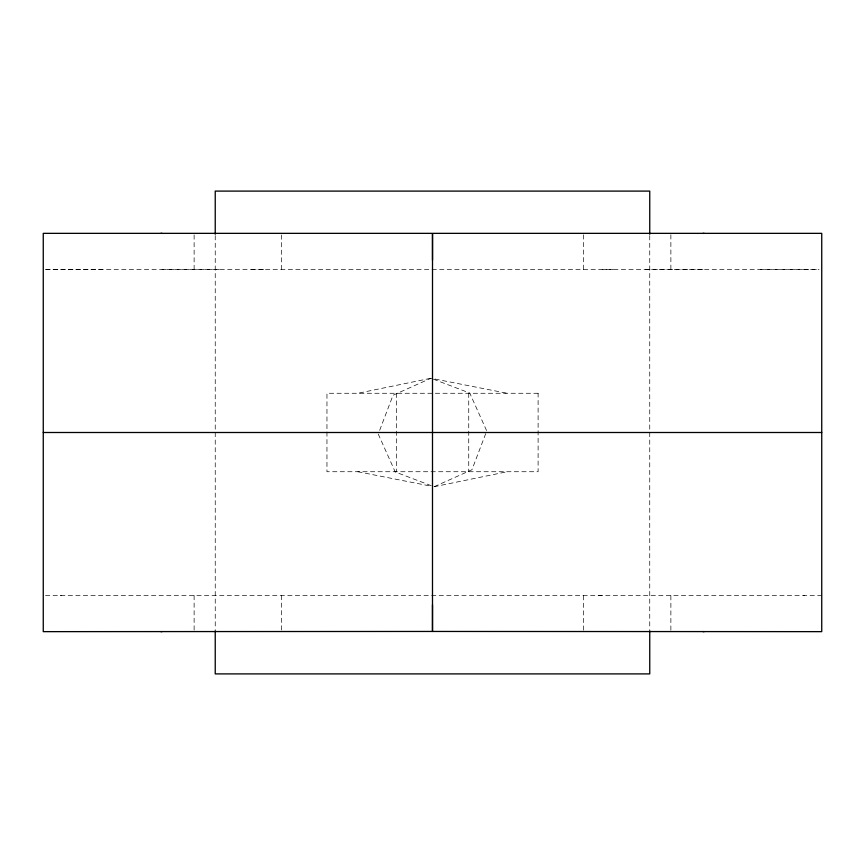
<?xml version="1.0" encoding="UTF-8"?>
<svg xmlns="http://www.w3.org/2000/svg" width="865" height="865" viewBox="0 0 865 865"><rect width="100%" height="100%" fill="white"/><g stroke="black" fill="none" stroke-linecap="round" stroke-linejoin="round"><path stroke-width="0.65" stroke-dasharray="4.33 3.24" d="M194.117 269.534L194.128 234.761M281.633 269.577L281.633 234.804M583.367 630.196L583.367 595.423M670.872 630.239L670.883 595.466M379.67 430.294L393.034 395.24L430.943 378.254L507.193 393.272M378.243 434.046L395.229 471.955L434.035 486.746L471.944 469.76L486.736 430.954L469.749 393.045L430.943 378.254L357.883 393.272M434.035 486.746L507.193 471.728M45.488 269.458L104.784 269.491M162.058 269.523L219.332 269.545M251.737 269.566L266.323 269.577M602.181 269.566L613.263 269.566M645.668 269.545L702.942 269.523M760.216 269.491L803.704 269.469M804.547 269.469L819.512 269.458M45.964 269.556L819.036 269.556M60.453 595.531L61.296 595.531M45.488 595.542L821.75 595.542M803.704 595.531L804.547 595.531M598.677 595.423L602.181 595.434M357.883 471.728L431.408 486.227M670.872 234.761L670.883 269.534M583.367 234.804L583.367 269.577M281.633 595.423L281.633 630.196M194.117 595.466L194.128 630.239M649.745 235.604L649.745 629.396M468.743 393.272L468.743 471.728M396.321 393.272L396.321 471.728M215.234 235.604L215.234 629.396M538.106 393.272L326.959 393.272L326.959 471.728L538.106 471.728L538.106 393.272"/><path stroke-width="1.3" d="M432.5 260.203L432.511 233.55L432.489 631.45L43.261 631.645L43.261 233.355L821.739 233.355L821.739 631.645L432.489 631.45L432.5 604.797M702.931 233.409L704.078 233.345M160.922 631.655L162.069 631.591M43.261 432.5L821.739 432.5M160.922 233.345L162.069 233.409M702.931 631.591L704.078 631.655M649.745 234.264L649.745 191.1L215.234 191.1L215.234 234.264M649.745 630.736L649.745 673.9L215.234 673.9L215.234 630.736"/></g></svg>
